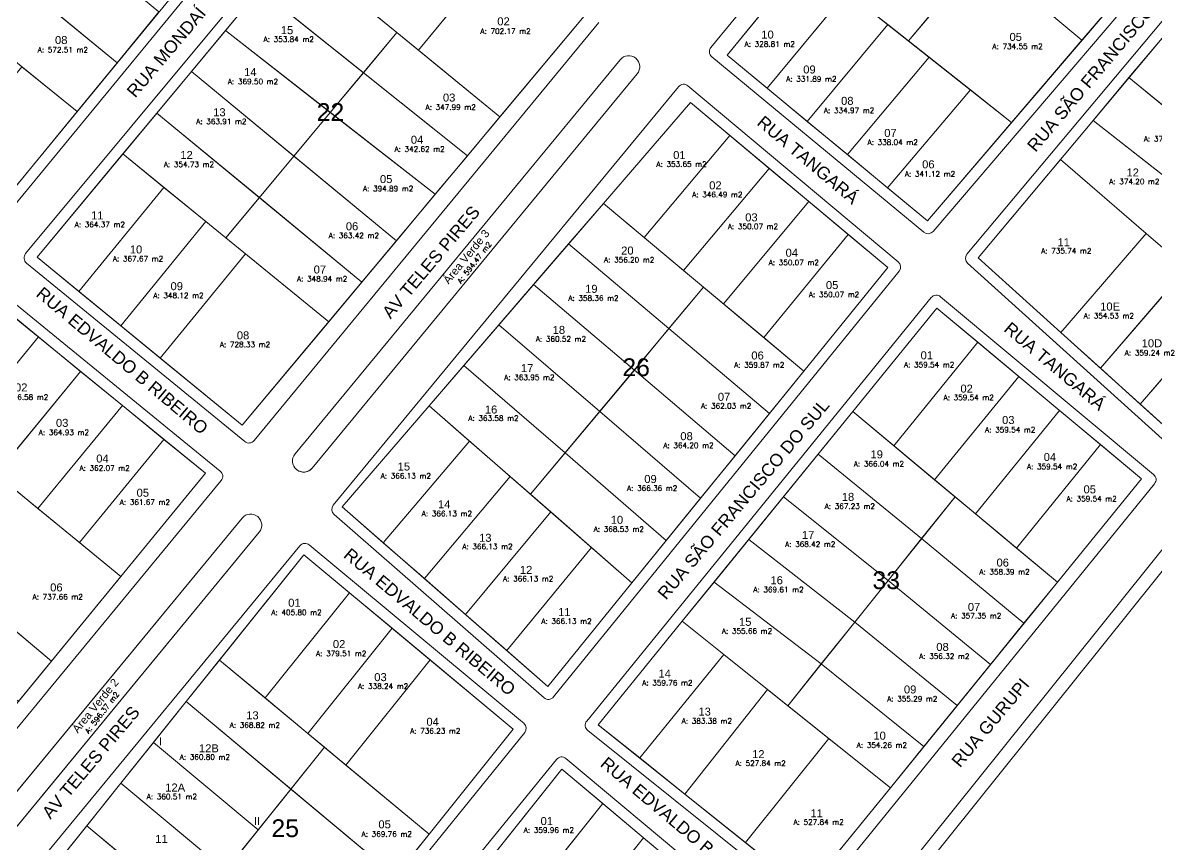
# Model space of a CAD drawing. Header units: metres. Extents: x 3808 to 8215, y 2374 to 6187.
# Drawn here: x 7580.6 to 7835.6, y 4816 to 5000.9 of the extents above; entities that cross this region are included whole.
import ezdxf
from ezdxf.enums import TextEntityAlignment as Align

# ---------------------------------------------------------------- set-up
doc = ezdxf.new("R2010")
doc.units = ezdxf.units.M
for name, color, linetype in [('ESPECARQ', 7, 'Continuous'), ('Lotes_Existentes', 7, 'Continuous'), ('nlote', 7, 'Continuous'), ('NOME RUA', 7, 'Continuous'), ('n°quadra', 7, 'Continuous'), ('Perimetro_Georreferenciado', 6, 'Continuous'), ('UNIDADE', 7, 'Continuous')]:
    doc.layers.add(name, color=color, linetype=linetype)
doc.layers.add('Lotes_Boundary', color=7, linetype='Continuous', lineweight=30)
doc.layers.add('MEIO_FIO', color=252, linetype='Continuous', lineweight=0)
doc.layers.get('UNIDADE').off()
doc.styles.add('Arial', font='arial.ttf')
doc.styles.add('REGUA100', font='arial.ttf')
doc.styles.add('REGUA60', font='romans.shx', dxfattribs={"width": 1.4})

# ---------------------------------------------------------------- blocks, each defined once
blk = doc.blocks.new('INDUNI1')
at = {"color": 0, "lineweight": 0, "style": 'REGUA100', "width": 1.4, "flags": 8}
for tag, p in [('NOME1', (0, 0)), ('NOME2', (0, -4.29))]:
    blk.add_attdef(tag, text='', height=2.5, dxfattribs=at).set_placement(p, align=Align.CENTER)
at = {"layer": 'ESPECARQ', "color": 3, "lineweight": 0, "style": 'REGUA60', "width": 1.4}
blk.add_attdef('AREA', text='', height=25, dxfattribs=at).set_placement((0, -7.81), align=Align.CENTER)
at = {"layer": 'ESPECARQ', "lineweight": 0, "style": 'REGUA60', "width": 1.4, "flags": 8}
for tag, p in [('PISO', (0, -10.31)), ('REVPAR', (0, -12.81)), ('PEDIR', (0, -15.31))]:
    blk.add_attdef(tag, text='', height=1.5, dxfattribs=at).set_placement(p, align=Align.CENTER)

msp = doc.modelspace()

# ---------------------------------------------------------------- linework, layer by layer
at = {"layer": 'Lotes_Boundary', "lineweight": 5, "flags": 128}
for points in [[(7580.568, 5028.733), (7570.979, 5017.248), (7601.817, 4991.883), (7611.226, 5003.336)], [(7674.413, 5028.973), (7655.703, 5006.136), (7664.775, 4998.704), (7669.647, 4994.712), (7688.35, 5017.541)], [(7765.443, 5025.902), (7756.651, 5015.153), (7765.932, 5007.817), (7775.214, 5000.481), (7779.854, 4996.813), (7788.24, 5006.845)], [(7803.816, 5025.477), (7795.98, 5016.103), (7818.867, 4996.97), (7827.186, 5006.704)], [(7570.979, 5017.248), (7561.727, 5006.166), (7592.804, 4980.911), (7601.817, 4991.883)], [(7641.602, 5017.688), (7633.854, 5008.363), (7657.229, 4989.647), (7664.775, 4998.704)], [(7706.86, 5002.357), (7688.35, 5017.541), (7669.647, 4994.712), (7687.947, 4979.72)], [(7765.932, 5007.817), (7756.651, 5015.153), (7739.039, 4993.623), (7748.057, 4986.164)], [(7795.98, 5016.103), (7779.854, 4996.813), (7803.058, 4978.474), (7818.867, 4996.97)], [(7633.854, 5008.363), (7626.18, 4999.126), (7649.782, 4980.708), (7657.229, 4989.647)], [(7775.214, 5000.481), (7765.932, 5007.817), (7748.057, 4986.164), (7757.076, 4978.705)], [(7626.18, 4999.126), (7618.557, 4989.951), (7641.604, 4970.892), (7649.782, 4980.708)], [(7784.495, 4993.145), (7779.854, 4996.813), (7775.214, 5000.481), (7757.076, 4978.705), (7766.094, 4971.245)], [(7669.647, 4994.712), (7664.775, 4998.704), (7657.229, 4989.647), (7680.604, 4970.931), (7687.947, 4979.72)], [(7836.885, 4997.439), (7829.457, 4988.556), (7853.302, 4969.006), (7860.583, 4977.622)], [(7793.777, 4985.809), (7784.495, 4993.145), (7766.094, 4971.245), (7775.112, 4963.786)], [(7580.375, 4991.012), (7561.02, 4967.503), (7573.473, 4957.379), (7592.804, 4980.911)], [(7618.557, 4989.951), (7610.774, 4980.583), (7633.818, 4961.547), (7641.604, 4970.892)], [(7657.229, 4989.647), (7649.782, 4980.708), (7673.385, 4962.29), (7680.604, 4970.931)], [(7829.457, 4988.556), (7821.372, 4978.885), (7845.622, 4959.918), (7853.302, 4969.006)], [(7803.058, 4978.474), (7793.777, 4985.809), (7775.112, 4963.786), (7784.13, 4956.327)], [(7739.663, 4975.556), (7730.783, 4982.99), (7711.208, 4960.252), (7720.406, 4952.552)], [(7610.774, 4980.583), (7603.125, 4971.377), (7612.352, 4963.855), (7621.766, 4956.181), (7626.281, 4952.501), (7633.818, 4961.547)], [(7649.782, 4980.708), (7641.604, 4970.892), (7664.65, 4951.834), (7673.385, 4962.29)], [(7748.543, 4968.122), (7739.663, 4975.556), (7720.406, 4952.552), (7729.238, 4945.158)], [(7612.352, 4963.855), (7603.125, 4971.377), (7583.799, 4948.116), (7593.232, 4940.401)], [(7641.604, 4970.892), (7633.818, 4961.547), (7656.861, 4942.511), (7664.65, 4951.834)], [(7833.334, 4953.467), (7814.035, 4970.109), (7795.532, 4947.978), (7814.129, 4931.195)], [(7757.423, 4960.688), (7748.543, 4968.122), (7729.238, 4945.158), (7738.253, 4937.611)], [(7621.766, 4956.181), (7612.352, 4963.855), (7593.232, 4940.401), (7602.634, 4932.711)], [(7633.818, 4961.547), (7626.281, 4952.501), (7649.436, 4933.624), (7656.861, 4942.511)], [(7766.304, 4953.254), (7757.423, 4960.688), (7738.253, 4937.611), (7747.269, 4930.064)], [(7729.238, 4945.158), (7720.406, 4952.552), (7711.208, 4960.252), (7703.366, 4951.143), (7725.96, 4932.065), (7733.746, 4941.385)], [(7630.675, 4948.918), (7626.281, 4952.501), (7621.766, 4956.181), (7602.634, 4932.711), (7611.53, 4925.434)], [(7775.184, 4945.82), (7766.304, 4953.254), (7747.269, 4930.064), (7756.284, 4922.517)], [(7842.403, 4945.646), (7833.334, 4953.467), (7814.129, 4931.195), (7823.057, 4923.137)], [(7703.366, 4951.143), (7695.523, 4942.033), (7718.174, 4922.745), (7725.96, 4932.065)], [(7630.675, 4948.918), (7611.53, 4925.434), (7629.984, 4910.341), (7649.436, 4933.624)], [(7851.546, 4937.762), (7842.403, 4945.646), (7823.057, 4923.137), (7831.986, 4915.079)], [(7695.523, 4942.033), (7687.681, 4932.924), (7710.388, 4913.425), (7718.174, 4922.745)], [(7747.269, 4930.064), (7738.253, 4937.611), (7733.746, 4941.385), (7725.96, 4932.065), (7748.554, 4912.987), (7756.284, 4922.517)], [(7584.097, 4930.188), (7574.72, 4937.843), (7555.846, 4914.635), (7565.111, 4907.037)], [(7860.542, 4930.005), (7851.546, 4937.762), (7831.986, 4915.079), (7840.915, 4907.021)], [(7795.46, 4929.002), (7786.26, 4936.681), (7767.332, 4913.403), (7776.534, 4905.722)], [(7687.681, 4932.924), (7679.783, 4923.75), (7702.602, 4904.105), (7710.388, 4913.425)], [(7593.577, 4922.449), (7584.097, 4930.188), (7565.111, 4907.037), (7574.574, 4899.277)], [(7725.96, 4932.065), (7718.174, 4922.745), (7740.824, 4903.457), (7748.554, 4912.987)], [(7804.659, 4921.323), (7795.46, 4929.002), (7776.534, 4905.722), (7785.735, 4898.041)], [(7603.006, 4914.752), (7593.577, 4922.449), (7574.574, 4899.277), (7583.985, 4891.559)], [(7679.783, 4923.75), (7671.995, 4914.705), (7681.123, 4906.737), (7690.251, 4898.769), (7694.815, 4894.786), (7702.602, 4904.105)], [(7718.174, 4922.745), (7710.388, 4913.425), (7733.095, 4893.927), (7740.824, 4903.457)], [(7813.858, 4913.644), (7804.659, 4921.323), (7785.735, 4898.041), (7794.937, 4890.36)], [(7612.352, 4907.122), (7603.006, 4914.752), (7583.985, 4891.559), (7593.315, 4883.908)], [(7681.123, 4906.737), (7671.995, 4914.705), (7652.422, 4891.969), (7661.683, 4883.885)], [(7710.388, 4913.425), (7702.602, 4904.105), (7725.365, 4884.397), (7733.095, 4893.927)], [(7785.735, 4898.041), (7776.534, 4905.722), (7767.332, 4913.403), (7759.537, 4903.816), (7782.811, 4884.801), (7790.336, 4894.201)], [(7823.058, 4905.964), (7813.858, 4913.644), (7794.937, 4890.36), (7804.138, 4882.679)], [(7621.675, 4899.511), (7612.352, 4907.122), (7593.315, 4883.908), (7602.631, 4876.268)], [(7690.251, 4898.769), (7681.123, 4906.737), (7661.683, 4883.885), (7670.943, 4875.802)], [(7832.257, 4898.285), (7823.058, 4905.964), (7804.138, 4882.679), (7813.339, 4874.998)], [(7702.602, 4904.105), (7694.815, 4894.786), (7717.636, 4874.867), (7725.365, 4884.397)], [(7759.537, 4903.816), (7751.739, 4894.226), (7775.287, 4875.401), (7782.811, 4884.801)], [(7699.379, 4890.802), (7694.815, 4894.786), (7690.251, 4898.769), (7670.943, 4875.802), (7680.204, 4867.718)], [(7540.78, 4896.111), (7533.068, 4886.627), (7579.61, 4848.171), (7587.055, 4857.258), (7563.918, 4876.684)], [(7593.315, 4883.908), (7583.985, 4891.559), (7579.238, 4895.451), (7563.918, 4876.684), (7587.055, 4857.258), (7602.631, 4876.268)], [(7751.739, 4894.226), (7743.939, 4884.634), (7767.762, 4866.001), (7775.287, 4875.401)], [(7804.138, 4882.679), (7794.937, 4890.36), (7790.336, 4894.201), (7782.811, 4884.801), (7805.825, 4865.748), (7813.339, 4874.998)], [(7708.507, 4882.834), (7699.379, 4890.802), (7680.204, 4867.718), (7689.465, 4859.635)], [(7743.939, 4884.634), (7736.137, 4875.039), (7760.238, 4856.601), (7767.762, 4866.001)], [(7782.811, 4884.801), (7775.287, 4875.401), (7798.31, 4856.498), (7805.825, 4865.748)], [(7717.636, 4874.867), (7708.507, 4882.834), (7689.465, 4859.635), (7698.725, 4851.552)], [(7654.078, 4872.631), (7643.788, 4881.191), (7624.814, 4857.474), (7635.089, 4848.951)], [(7736.137, 4875.039), (7728.962, 4866.214), (7738.323, 4858.721), (7748.126, 4850.873), (7752.713, 4847.201), (7760.238, 4856.601)], [(7775.287, 4875.401), (7767.762, 4866.001), (7790.796, 4847.248), (7798.31, 4856.498)], [(7663.695, 4864.631), (7654.078, 4872.631), (7635.089, 4848.951), (7644.716, 4840.965)], [(7738.323, 4858.721), (7728.962, 4866.214), (7710.034, 4842.937), (7719.397, 4835.442)], [(7672.27, 4857.498), (7663.695, 4864.631), (7644.716, 4840.965), (7653.301, 4833.844)], [(7767.762, 4866.001), (7760.238, 4856.601), (7783.281, 4837.998), (7790.796, 4847.248)], [(7748.126, 4850.873), (7738.323, 4858.721), (7719.397, 4835.442), (7729.547, 4827.318)], [(7635.089, 4848.951), (7624.814, 4857.474), (7617.345, 4848.138), (7640.93, 4828.451), (7648.477, 4837.845), (7644.716, 4840.965)], [(7690.95, 4841.958), (7672.27, 4857.498), (7653.301, 4833.844), (7672.002, 4818.331)], [(7760.238, 4856.601), (7752.713, 4847.201), (7775.766, 4828.747), (7783.281, 4837.998)], [(7761.946, 4839.81), (7752.713, 4847.201), (7748.126, 4850.873), (7729.547, 4827.318), (7743.198, 4816.39)], [(7617.345, 4848.138), (7610, 4838.956), (7633.575, 4819.296), (7640.93, 4828.451)], [(7610, 4838.956), (7602.655, 4829.775), (7626.219, 4810.14), (7633.575, 4819.296)], [(7775.766, 4828.747), (7761.946, 4839.81), (7743.198, 4816.39), (7756.85, 4805.462)], [(7653.301, 4833.844), (7648.477, 4837.845), (7640.93, 4828.451), (7664.405, 4808.857), (7672.002, 4818.331)], [(7711.051, 4825.193), (7701.849, 4832.899), (7683.121, 4809.4), (7692.437, 4801.802)], [(7602.655, 4829.775), (7594.979, 4820.18), (7618.523, 4800.561), (7626.219, 4810.14)], [(7720.242, 4817.496), (7711.051, 4825.193), (7692.437, 4801.802), (7701.696, 4794.25)], [(7594.979, 4820.18), (7587.419, 4810.73), (7610.885, 4791.055), (7618.523, 4800.561)], [(7729.455, 4809.781), (7720.242, 4817.496), (7701.696, 4794.25), (7710.982, 4786.493)]]:
    msp.add_lwpolyline(points, close=True, dxfattribs=at)
at = {"layer": 'Lotes_Existentes', "lineweight": 5}
for p, q in [((7573.473, 4957.379), (7649.163, 5049.518)), ((7862.297, 5047.785), (7784.13, 4956.327)), ((7540.253, 5042.521), (7601.817, 4991.883)), ((7779.854, 4996.813), (7819.45, 5044.179)), ((7660.476, 5040.405), (7583.799, 4948.116)), ((7795.532, 4947.978), (7872.071, 5039.526)), ((7530.791, 5031.307), (7592.804, 4980.911)), ((7739.039, 4993.623), (7765.443, 5025.902)), ((7641.602, 5017.688), (7687.947, 4979.72)), ((7688.35, 5017.541), (7669.647, 4994.712)), ((7803.058, 4978.474), (7756.651, 5015.153)), ((7818.867, 4996.97), (7795.98, 5016.103)), ((7633.854, 5008.363), (7680.604, 4970.931)), ((7748.057, 4986.164), (7765.932, 5007.817)), ((7629.984, 4910.341), (7706.86, 5002.357)), ((7673.385, 4962.29), (7626.18, 4999.126)), ((7757.076, 4978.705), (7775.214, 5000.481)), ((7664.775, 4998.704), (7626.281, 4952.501)), ((7784.13, 4956.327), (7739.039, 4993.623)), ((7766.094, 4971.245), (7784.495, 4993.145)), ((7618.557, 4989.951), (7664.65, 4951.834)), ((7829.457, 4988.556), (7877.15, 4949.453)), ((7775.112, 4963.786), (7793.777, 4985.809)), ((7730.783, 4982.99), (7711.208, 4960.252)), ((7775.184, 4945.82), (7730.783, 4982.99)), ((7656.861, 4942.511), (7610.774, 4980.583)), ((7821.372, 4978.885), (7869.882, 4940.942)), ((7739.663, 4975.556), (7720.406, 4952.552)), ((7603.125, 4971.377), (7649.436, 4933.624)), ((7814.035, 4970.109), (7833.334, 4953.467)), ((7748.543, 4968.122), (7729.238, 4945.158)), ((7593.232, 4940.401), (7612.352, 4963.855)), ((7757.423, 4960.688), (7738.253, 4937.611)), ((7671.995, 4914.705), (7711.208, 4960.252)), ((7756.284, 4922.517), (7711.208, 4960.252)), ((7602.634, 4932.711), (7621.766, 4956.181)), ((7766.304, 4953.254), (7747.269, 4930.064)), ((7814.129, 4931.195), (7833.334, 4953.467)), ((7833.334, 4953.467), (7860.542, 4930.005)), ((7703.366, 4951.143), (7725.96, 4932.065)), ((7583.799, 4948.116), (7629.984, 4910.341)), ((7611.53, 4925.434), (7630.675, 4948.918)), ((7814.129, 4931.195), (7795.532, 4947.978)), ((7756.284, 4922.517), (7775.184, 4945.82)), ((7823.057, 4923.137), (7842.403, 4945.646)), ((7733.746, 4941.385), (7694.815, 4894.786)), ((7718.174, 4922.745), (7695.523, 4942.033)), ((7621.675, 4899.511), (7574.72, 4937.843)), ((7831.986, 4915.079), (7851.546, 4937.762)), ((7786.26, 4936.681), (7767.332, 4913.403)), ((7832.257, 4898.285), (7786.26, 4936.681)), ((7687.681, 4932.924), (7710.388, 4913.425)), ((7584.097, 4930.188), (7565.111, 4907.037)), ((7725.96, 4932.065), (7748.554, 4912.987)), ((7814.129, 4931.195), (7840.915, 4907.021)), ((7795.46, 4929.002), (7776.534, 4905.722)), ((7593.577, 4922.449), (7574.574, 4899.277)), ((7702.602, 4904.105), (7679.783, 4923.75)), ((7756.284, 4922.517), (7717.636, 4874.867)), ((7740.824, 4903.457), (7718.174, 4922.745)), ((7804.659, 4921.323), (7785.735, 4898.041)), ((7555.846, 4914.635), (7602.631, 4876.268)), ((7603.006, 4914.752), (7583.985, 4891.559)), ((7671.995, 4914.705), (7652.422, 4891.969)), ((7671.995, 4914.705), (7717.636, 4874.867)), ((7710.388, 4913.425), (7733.095, 4893.927)), ((7728.962, 4866.214), (7767.332, 4913.403)), ((7813.339, 4874.998), (7767.332, 4913.403)), ((7813.858, 4913.644), (7794.937, 4890.36)), ((7612.352, 4907.122), (7593.315, 4883.908)), ((7661.683, 4883.885), (7681.123, 4906.737)), ((7823.058, 4905.964), (7804.138, 4882.679)), ((7725.365, 4884.397), (7702.602, 4904.105)), ((7759.537, 4903.816), (7782.811, 4884.801)), ((7670.943, 4875.802), (7690.251, 4898.769)), ((7794.937, 4890.36), (7785.735, 4898.041)), ((7813.339, 4874.998), (7832.257, 4898.285)), ((7540.78, 4896.111), (7587.055, 4857.258)), ((7775.287, 4875.401), (7751.739, 4894.226)), ((7790.336, 4894.201), (7752.713, 4847.201)), ((7652.422, 4891.969), (7698.725, 4851.552)), ((7680.204, 4867.718), (7699.379, 4890.802)), ((7743.939, 4884.634), (7767.762, 4866.001)), ((7782.811, 4884.801), (7805.825, 4865.748)), ((7689.465, 4859.635), (7708.507, 4882.834)), ((7643.788, 4881.191), (7617.345, 4848.138)), ((7690.95, 4841.958), (7643.788, 4881.191)), ((7698.725, 4851.552), (7717.636, 4874.867)), ((7760.238, 4856.601), (7736.137, 4875.039)), ((7798.31, 4856.498), (7775.287, 4875.401)), ((7775.766, 4828.747), (7813.339, 4874.998)), ((7654.078, 4872.631), (7635.089, 4848.951)), ((7728.962, 4866.214), (7710.034, 4842.937)), ((7728.962, 4866.214), (7775.766, 4828.747)), ((7663.695, 4864.631), (7644.716, 4840.965)), ((7767.762, 4866.001), (7790.796, 4847.248)), ((7738.323, 4858.721), (7719.397, 4835.442)), ((7624.814, 4857.474), (7672.002, 4818.331)), ((7672.27, 4857.498), (7653.301, 4833.844)), ((7783.281, 4837.998), (7760.238, 4856.601)), ((7729.547, 4827.318), (7748.126, 4850.873)), ((7617.345, 4848.138), (7602.655, 4829.775)), ((7617.345, 4848.138), (7664.405, 4808.857)), ((7690.95, 4841.958), (7664.405, 4808.857)), ((7710.034, 4842.937), (7756.85, 4805.462)), ((7633.575, 4819.296), (7610, 4838.956)), ((7743.198, 4816.39), (7761.946, 4839.81)), ((7610.885, 4791.055), (7648.477, 4837.845)), ((7701.849, 4832.898), (7683.121, 4809.4)), ((7747.86, 4794.368), (7701.849, 4832.898)), ((7602.655, 4829.775), (7568.602, 4787.21)), ((7602.655, 4829.775), (7649.727, 4790.553)), ((7756.85, 4805.462), (7775.766, 4828.747)), ((7711.051, 4825.193), (7692.437, 4801.802)), ((7594.979, 4820.18), (7618.523, 4800.561)), ((7720.242, 4817.496), (7701.696, 4794.25))]:
    msp.add_line(p, q, dxfattribs=at)
at = {"layer": 'Lotes_Existentes', "linetype": 'Continuous', "lineweight": 5}
msp.add_line((7621.675, 4899.511), (7545.397, 4806.413), dxfattribs=at)
at = {"layer": 'Lotes_Existentes', "lineweight": 5, "flags": 128}
msp.add_lwpolyline([(7775.214, 5000.481), (7765.932, 5007.817), (7748.057, 4986.164), (7757.076, 4978.705)], close=True, dxfattribs=at)
at = {"layer": 'MEIO_FIO', "lineweight": 5}
for p, q in [((7812.933, 5089.416), (7735.386, 4995.344)), ((7574.773, 4955.024), (7651.724, 5048.696)), ((7864.862, 5046.938), (7785.391, 4953.955)), ((7659.189, 5042.767), (7581.232, 4948.938)), ((7792.997, 4948.843), (7870.796, 5041.898)), ((7710.178, 5000.924), (7632.643, 4906.867)), ((7714.964, 4992.58), (7641.835, 4903.868)), ((7783.295, 4953.774), (7735.587, 4993.234)), ((7718.822, 4989.399), (7645.693, 4900.688)), ((7728.109, 4986.517), (7650.449, 4892.308)), ((7777.543, 4947.105), (7730.23, 4986.713)), ((7581.436, 4946.819), (7630.536, 4906.66)), ((7840.003, 4904.477), (7793.143, 4946.767)), ((7700.014, 4849.171), (7777.745, 4945.01)), ((7625.029, 4900), (7575.525, 4940.413)), ((7784.96, 4939.044), (7707.459, 4843.733)), ((7835.001, 4899.252), (7787.085, 4939.25)), ((7625.238, 4897.884), (7547.395, 4803.454)), ((7758.555, 4802.802), (7835.204, 4897.154)), ((7629.929, 4889.426), (7556.559, 4800.421)), ((7650.62, 4890.224), (7697.863, 4848.986)), ((7633.787, 4886.246), (7560.417, 4797.241)), ((7839.132, 4885.1), (7684.927, 4692.773)), ((7642.935, 4883.193), (7565.114, 4788.789)), ((7692.549, 4843.88), (7645.052, 4883.392)), ((7693.306, 4843.247), (7692.549, 4843.88)), ((7616.617, 4746.347), (7693.509, 4841.151)), ((7707.685, 4841.615), (7756.453, 4802.577)), ((7700.654, 4835.12), (7623.699, 4740.48)), ((7750.594, 4795.34), (7702.78, 4835.325))]:
    msp.add_line(p, q, dxfattribs=at)
at = {"layer": 'MEIO_FIO', "lineweight": 5, "flags": 128}
for points in [[(7718.822, 4989.399, 1), (7714.964, 4992.58), (7641.835, 4903.868, 1), (7645.693, 4900.688)], [(7633.787, 4886.246, 0.9999905), (7629.929, 4889.426), (7556.559, 4800.421, 1.0000095), (7560.417, 4797.241)]]:
    msp.add_lwpolyline(points, format="xyb", close=True, dxfattribs=at)
at = {"layer": 'MEIO_FIO', "lineweight": 5}
for centre, radius, start, end in [((7736.543, 4994.39), 1.5, 140.49976, 230.40479), ((7716.893, 4990.99), 2.5, 320.49976, 140.49976), ((7729.267, 4985.563), 1.5, 50.06569, 140.49976), ((7784.251, 4954.929), 1.5, 230.40479, 319.48015), ((7582.386, 4947.98), 1.5, 140.27907, 230.71983), ((7794.148, 4947.88), 1.5, 140.10283, 227.93478), ((7776.58, 4945.955), 1.5, 320.95559, 50.06569), ((7786.123, 4938.098), 1.5, 50.14653, 140.8844), ((7631.485, 4907.821), 1.5, 230.71983, 320.49976), ((7643.764, 4902.278), 2.5, 140.49976, 320.49976), ((7624.08, 4898.838), 1.5, 320.49976, 50.77324), ((7834.039, 4898.1), 1.5, 320.91053, 50.14653), ((7651.606, 4891.354), 1.5, 140.49976, 228.88309), ((7631.858, 4887.836), 2.5, 320.49976, 140.49976), ((7644.092, 4882.239), 1.5, 50.2438, 140.49976), ((7698.849, 4850.116), 1.5, 228.88309, 320.95559), ((7692.344, 4842.096), 1.5, 320.95559, 50.09583), ((7708.623, 4842.786), 1.5, 140.8844, 231.32292), ((7701.817, 4834.174), 1.5, 50.09583, 140.8844)]:
    msp.add_arc(centre, radius, start, end, dxfattribs=at)
at = {"layer": 'Perimetro_Georreferenciado', "lineweight": 5}
msp.add_line((7841.213, 4882.899), (7686.907, 4690.447), dxfattribs=at)

# ---------------------------------------------------------------- block references
at = {"layer": 'UNIDADE', "lineweight": 5}
ref = msp.add_blockref('INDUNI1', (7689.207, 5004.667), dxfattribs=dict(at, xscale=0.8, yscale=0.8, zscale=0.5))
ref.add_attrib('AREA', 'A: 702.17 m2', dxfattribs={"layer": 'ESPECARQ', "lineweight": 0, "height": 1.2, "style": 'REGUA60'}).set_placement((7689.207, 4998.416), align=Align.CENTER)
ref = msp.add_blockref('INDUNI1', (7640.421, 5002.838), dxfattribs=dict(at, xscale=0.8, yscale=0.8, zscale=0.5))
ref.add_attrib('AREA', 'A: 353.84 m2', dxfattribs={"layer": 'ESPECARQ', "lineweight": 0, "height": 1.2, "style": 'REGUA60'}).set_placement((7640.421, 4996.587), align=Align.CENTER)
ref = msp.add_blockref('INDUNI1', (7748.634, 5001.765), dxfattribs=dict(at, xscale=0.8, yscale=0.8, zscale=0.5))
ref.add_attrib('AREA', 'A: 328.81 m2', dxfattribs={"layer": 'ESPECARQ', "lineweight": 0, "height": 1.2, "style": 'REGUA60'}).set_placement((7748.634, 4995.515), align=Align.CENTER)
ref = msp.add_blockref('INDUNI1', (7804.39, 5001.247), dxfattribs=dict(at, xscale=0.8, yscale=0.8, zscale=0.5))
ref.add_attrib('AREA', 'A: 734.55 m2', dxfattribs={"layer": 'ESPECARQ', "lineweight": 0, "height": 1.2, "style": 'REGUA60'}).set_placement((7804.39, 4994.996), align=Align.CENTER)
ref = msp.add_blockref('INDUNI1', (7589.61, 5000.476), dxfattribs=dict(at, xscale=0.8, yscale=0.8, zscale=0.5))
ref.add_attrib('AREA', 'A: 572.51 m2', dxfattribs={"layer": 'ESPECARQ', "lineweight": 0, "height": 1.2, "style": 'REGUA60'}).set_placement((7589.61, 4994.225), align=Align.CENTER)
ref = msp.add_blockref('INDUNI1', (7758, 4993.902), dxfattribs=dict(at, xscale=0.8, yscale=0.8, zscale=0.5))
ref.add_attrib('AREA', 'A: 331.89 m2', dxfattribs={"layer": 'ESPECARQ', "lineweight": 0, "height": 1.2, "style": 'REGUA60'}).set_placement((7758, 4987.651), align=Align.CENTER)
ref = msp.add_blockref('INDUNI1', (7632.382, 4993.322), dxfattribs=dict(at, xscale=0.8, yscale=0.8, zscale=0.5))
ref.add_attrib('AREA', 'A: 369.50 m2', dxfattribs={"layer": 'ESPECARQ', "lineweight": 0, "height": 1.2, "style": 'REGUA60'}).set_placement((7632.382, 4987.071), align=Align.CENTER)
ref = msp.add_blockref('INDUNI1', (7676.861, 4987.553), dxfattribs=dict(at, xscale=0.8, yscale=0.8, zscale=0.5))
ref.add_attrib('AREA', 'A: 347.99 m2', dxfattribs={"layer": 'ESPECARQ', "lineweight": 0, "height": 1.2, "style": 'REGUA60'}).set_placement((7676.861, 4981.302), align=Align.CENTER)
ref = msp.add_blockref('INDUNI1', (7766.485, 4986.833), dxfattribs=dict(at, xscale=0.8, yscale=0.8, zscale=0.5))
ref.add_attrib('AREA', 'A: 334.97 m2', dxfattribs={"layer": 'ESPECARQ', "lineweight": 0, "height": 1.2, "style": 'REGUA60'}).set_placement((7766.485, 4980.582), align=Align.CENTER)
ref = msp.add_blockref('INDUNI1', (7625.263, 4984.345), dxfattribs=dict(at, xscale=0.8, yscale=0.8, zscale=0.5))
ref.add_attrib('AREA', 'A: 363.91 m2', dxfattribs={"layer": 'ESPECARQ', "lineweight": 0, "height": 1.2, "style": 'REGUA60'}).set_placement((7625.263, 4978.094), align=Align.CENTER)
ref = msp.add_blockref('INDUNI1', (7776.296, 4979.657), dxfattribs=dict(at, xscale=0.8, yscale=0.8, zscale=0.5))
ref.add_attrib('AREA', 'A: 338.04 m2', dxfattribs={"layer": 'ESPECARQ', "lineweight": 0, "height": 1.2, "style": 'REGUA60'}).set_placement((7776.296, 4973.406), align=Align.CENTER)
ref = msp.add_blockref('INDUNI1', (7838.452, 4980.437), dxfattribs=dict(at, xscale=0.8, yscale=0.8, zscale=0.5))
ref.add_attrib('AREA', 'A: 377.35 m2', dxfattribs={"layer": 'ESPECARQ', "lineweight": 0, "height": 1.2, "style": 'REGUA60'}).set_placement((7838.452, 4974.186), align=Align.CENTER)
ref = msp.add_blockref('INDUNI1', (7669.863, 4978.127), dxfattribs=dict(at, xscale=0.8, yscale=0.8, zscale=0.5))
ref.add_attrib('AREA', 'A: 342.62 m2', dxfattribs={"layer": 'ESPECARQ', "lineweight": 0, "height": 1.2, "style": 'REGUA60'}).set_placement((7669.863, 4971.876), align=Align.CENTER)
ref = msp.add_blockref('INDUNI1', (7617.972, 4974.685), dxfattribs=dict(at, xscale=0.8, yscale=0.8, zscale=0.5))
ref.add_attrib('AREA', 'A: 354.73 m2', dxfattribs={"layer": 'ESPECARQ', "lineweight": 0, "height": 1.2, "style": 'REGUA60'}).set_placement((7617.972, 4968.435), align=Align.CENTER)
ref = msp.add_blockref('INDUNI1', (7728.797, 4974.733), dxfattribs=dict(at, xscale=0.8, yscale=0.8, zscale=0.5))
ref.add_attrib('AREA', 'A: 353.65 m2', dxfattribs={"layer": 'ESPECARQ', "lineweight": 0, "height": 1.2, "style": 'REGUA60'}).set_placement((7728.797, 4968.482), align=Align.CENTER)
ref = msp.add_blockref('INDUNI1', (7784.691, 4972.531), dxfattribs=dict(at, xscale=0.8, yscale=0.8, zscale=0.5))
ref.add_attrib('AREA', 'A: 341.12 m2', dxfattribs={"layer": 'ESPECARQ', "lineweight": 0, "height": 1.2, "style": 'REGUA60'}).set_placement((7784.691, 4966.28), align=Align.CENTER)
ref = msp.add_blockref('INDUNI1', (7830.653, 4970.817), dxfattribs=dict(at, xscale=0.8, yscale=0.8, zscale=0.5))
ref.add_attrib('AREA', 'A: 374.20 m2', dxfattribs={"layer": 'ESPECARQ', "lineweight": 0, "height": 1.2, "style": 'REGUA60'}).set_placement((7830.653, 4964.567), align=Align.CENTER)
ref = msp.add_blockref('INDUNI1', (7662.788, 4969.231), dxfattribs=dict(at, xscale=0.8, yscale=0.8, zscale=0.5))
ref.add_attrib('AREA', 'A: 394.89 m2', dxfattribs={"layer": 'ESPECARQ', "lineweight": 0, "height": 1.2, "style": 'REGUA60'}).set_placement((7662.788, 4962.98), align=Align.CENTER)
ref = msp.add_blockref('INDUNI1', (7736.845, 4967.889), dxfattribs=dict(at, xscale=0.8, yscale=0.8, zscale=0.5))
ref.add_attrib('AREA', 'A: 346.49 m2', dxfattribs={"layer": 'ESPECARQ', "lineweight": 0, "height": 1.2, "style": 'REGUA60'}).set_placement((7736.845, 4961.638), align=Align.CENTER)
ref = msp.add_blockref('INDUNI1', (7597.928, 4961.149), dxfattribs=dict(at, xscale=0.8, yscale=0.8, zscale=0.5))
ref.add_attrib('AREA', 'A: 364.37 m2', dxfattribs={"layer": 'ESPECARQ', "lineweight": 0, "height": 1.2, "style": 'REGUA60'}).set_placement((7597.928, 4954.898), align=Align.CENTER)
ref = msp.add_blockref('INDUNI1', (7744.862, 4960.725), dxfattribs=dict(at, xscale=0.8, yscale=0.8, zscale=0.5))
ref.add_attrib('AREA', 'A: 350.07 m2', dxfattribs={"layer": 'ESPECARQ', "lineweight": 0, "height": 1.2, "style": 'REGUA60'}).set_placement((7744.862, 4954.474), align=Align.CENTER)
ref = msp.add_blockref('INDUNI1', (7655.067, 4958.678), dxfattribs=dict(at, xscale=0.8, yscale=0.8, zscale=0.5))
ref.add_attrib('AREA', 'A: 363.42 m2', dxfattribs={"layer": 'ESPECARQ', "lineweight": 0, "height": 1.2, "style": 'REGUA60'}).set_placement((7655.067, 4952.427), align=Align.CENTER)
ref = msp.add_blockref('INDUNI1', (7677.74, 4950.415), dxfattribs=dict(at, xscale=0.8000000000000002, yscale=0.8000000000000002, zscale=0.05, rotation=52.17246527985673))
ref.add_attrib('AREA', 'A: 594.47 m2', dxfattribs={"layer": 'ESPECARQ', "lineweight": 0, "height": 1.2, "rotation": 52.17247, "style": 'REGUA60', "oblique": 360}).set_placement((7682.678, 4946.582), align=Align.CENTER)
ref = msp.add_blockref('INDUNI1', (7606.515, 4953.457), dxfattribs=dict(at, xscale=0.8, yscale=0.8, zscale=0.5))
ref.add_attrib('AREA', 'A: 367.67 m2', dxfattribs={"layer": 'ESPECARQ', "lineweight": 0, "height": 1.2, "style": 'REGUA60'}).set_placement((7606.515, 4947.206), align=Align.CENTER)
ref = msp.add_blockref('INDUNI1', (7717.015, 4953.214), dxfattribs=dict(at, xscale=0.8, yscale=0.8, zscale=0.5))
ref.add_attrib('AREA', 'A: 356.20 m2', dxfattribs={"layer": 'ESPECARQ', "lineweight": 0, "height": 1.2, "style": 'REGUA60'}).set_placement((7717.015, 4946.963), align=Align.CENTER)
ref = msp.add_blockref('INDUNI1', (7815.349, 4955.218), dxfattribs=dict(at, xscale=0.8, yscale=0.8, zscale=0.5))
ref.add_attrib('AREA', 'A: 735.74 m2', dxfattribs={"layer": 'ESPECARQ', "lineweight": 0, "height": 1.2, "style": 'REGUA60'}).set_placement((7815.349, 4948.967), align=Align.CENTER)
ref = msp.add_blockref('INDUNI1', (7754.039, 4952.601), dxfattribs=dict(at, xscale=0.8, yscale=0.8, zscale=0.5))
ref.add_attrib('AREA', 'A: 350.07 m2', dxfattribs={"layer": 'ESPECARQ', "lineweight": 0, "height": 1.2, "style": 'REGUA60'}).set_placement((7754.039, 4946.35), align=Align.CENTER)
ref = msp.add_blockref('INDUNI1', (7647.936, 4948.931), dxfattribs=dict(at, xscale=0.8, yscale=0.8, zscale=0.5))
ref.add_attrib('AREA', 'A: 348.94 m2', dxfattribs={"layer": 'ESPECARQ', "lineweight": 0, "height": 1.2, "style": 'REGUA60'}).set_placement((7647.936, 4942.68), align=Align.CENTER)
ref = msp.add_blockref('INDUNI1', (7615.62, 4945.18), dxfattribs=dict(at, xscale=0.8, yscale=0.8, zscale=0.5))
ref.add_attrib('AREA', 'A: 348.12 m2', dxfattribs={"layer": 'ESPECARQ', "lineweight": 0, "height": 1.2, "style": 'REGUA60'}).set_placement((7615.62, 4938.929), align=Align.CENTER)
ref = msp.add_blockref('INDUNI1', (7763.101, 4945.397), dxfattribs=dict(at, xscale=0.8, yscale=0.8, zscale=0.5))
ref.add_attrib('AREA', 'A: 350.07 m2', dxfattribs={"layer": 'ESPECARQ', "lineweight": 0, "height": 1.2, "style": 'REGUA60'}).set_placement((7763.101, 4939.146), align=Align.CENTER)
ref = msp.add_blockref('INDUNI1', (7708.971, 4944.593), dxfattribs=dict(at, xscale=0.8, yscale=0.8, zscale=0.5))
ref.add_attrib('AREA', 'A: 358.36 m2', dxfattribs={"layer": 'ESPECARQ', "lineweight": 0, "height": 1.2, "style": 'REGUA60'}).set_placement((7708.971, 4938.342), align=Align.CENTER)
ref = msp.add_blockref('INDUNI1', (7824.923, 4940.613), dxfattribs=dict(at, xscale=0.8, yscale=0.8, zscale=0.05))
ref.add_attrib('AREA', 'A: 354.53 m2', dxfattribs={"layer": 'ESPECARQ', "lineweight": 0, "height": 1.2, "style": 'REGUA60'}).set_placement((7824.923, 4934.362), align=Align.CENTER)
ref = msp.add_blockref('INDUNI1', (7701.665, 4935.39), dxfattribs=dict(at, xscale=0.8, yscale=0.8, zscale=0.5))
ref.add_attrib('AREA', 'A: 360.52 m2', dxfattribs={"layer": 'ESPECARQ', "lineweight": 0, "height": 1.2, "style": 'REGUA60'}).set_placement((7701.665, 4929.139), align=Align.CENTER)
ref = msp.add_blockref('INDUNI1', (7630.59, 4934.144), dxfattribs=dict(at, xscale=0.8, yscale=0.8, zscale=0.5))
ref.add_attrib('AREA', 'A: 728.33 m2', dxfattribs={"layer": 'ESPECARQ', "lineweight": 0, "height": 1.2, "style": 'REGUA60'}).set_placement((7630.59, 4927.893), align=Align.CENTER)
ref = msp.add_blockref('INDUNI1', (7834.158, 4932.277), dxfattribs=dict(at, xscale=0.8, yscale=0.8, zscale=0.05))
ref.add_attrib('AREA', 'A: 359.24 m2', dxfattribs={"layer": 'ESPECARQ', "lineweight": 0, "height": 1.2, "style": 'REGUA60'}).set_placement((7834.158, 4926.026), align=Align.CENTER)
ref = msp.add_blockref('INDUNI1', (7746.278, 4929.549), dxfattribs=dict(at, xscale=0.8, yscale=0.8, zscale=0.5))
ref.add_attrib('AREA', 'A: 359.87 m2', dxfattribs={"layer": 'ESPECARQ', "lineweight": 0, "height": 1.2, "style": 'REGUA60'}).set_placement((7746.278, 4923.298), align=Align.CENTER)
ref = msp.add_blockref('INDUNI1', (7784.494, 4929.605), dxfattribs=dict(at, xscale=0.8, yscale=0.8, zscale=0.5))
ref.add_attrib('AREA', 'A: 359.54 m2', dxfattribs={"layer": 'ESPECARQ', "lineweight": 0, "height": 1.2, "style": 'REGUA60'}).set_placement((7784.494, 4923.354), align=Align.CENTER)
ref = msp.add_blockref('INDUNI1', (7694.556, 4926.755), dxfattribs=dict(at, xscale=0.8, yscale=0.8, zscale=0.5))
ref.add_attrib('AREA', 'A: 363.95 m2', dxfattribs={"layer": 'ESPECARQ', "lineweight": 0, "height": 1.2, "style": 'REGUA60'}).set_placement((7694.556, 4920.504), align=Align.CENTER)
ref = msp.add_blockref('INDUNI1', (7580.674, 4922.311), dxfattribs=dict(at, xscale=0.8, yscale=0.8, zscale=0.05))
ref.add_attrib('AREA', 'A: 366.58 m2', dxfattribs={"layer": 'ESPECARQ', "lineweight": 0, "height": 1.2, "style": 'REGUA60'}).set_placement((7580.674, 4916.06), align=Align.CENTER)
ref = msp.add_blockref('INDUNI1', (7793.391, 4922.214), dxfattribs=dict(at, xscale=0.8, yscale=0.8, zscale=0.5))
ref.add_attrib('AREA', 'A: 359.54 m2', dxfattribs={"layer": 'ESPECARQ', "lineweight": 0, "height": 1.2, "style": 'REGUA60'}).set_placement((7793.391, 4915.963), align=Align.CENTER)
ref = msp.add_blockref('INDUNI1', (7738.818, 4920.315), dxfattribs=dict(at, xscale=0.8, yscale=0.8, zscale=0.5))
ref.add_attrib('AREA', 'A: 362.03 m2', dxfattribs={"layer": 'ESPECARQ', "lineweight": 0, "height": 1.2, "style": 'REGUA60'}).set_placement((7738.818, 4914.064), align=Align.CENTER)
ref = msp.add_blockref('INDUNI1', (7686.486, 4917.576), dxfattribs=dict(at, xscale=0.8, yscale=0.8, zscale=0.5))
ref.add_attrib('AREA', 'A: 363.58 m2', dxfattribs={"layer": 'ESPECARQ', "lineweight": 0, "height": 1.2, "style": 'REGUA60'}).set_placement((7686.486, 4911.325), align=Align.CENTER)
ref = msp.add_blockref('INDUNI1', (7802.739, 4914.966), dxfattribs=dict(at, xscale=0.8, yscale=0.8, zscale=0.5))
ref.add_attrib('AREA', 'A: 359.54 m2', dxfattribs={"layer": 'ESPECARQ', "lineweight": 0, "height": 1.2, "style": 'REGUA60'}).set_placement((7802.739, 4908.715), align=Align.CENTER)
ref = msp.add_blockref('INDUNI1', (7589.836, 4914.367), dxfattribs=dict(at, xscale=0.8, yscale=0.8, zscale=0.05))
ref.add_attrib('AREA', 'A: 364.93 m2', dxfattribs={"layer": 'ESPECARQ', "lineweight": 0, "height": 1.2, "style": 'REGUA60'}).set_placement((7589.836, 4908.116), align=Align.CENTER)
ref = msp.add_blockref('INDUNI1', (7730.344, 4911.441), dxfattribs=dict(at, xscale=0.8, yscale=0.8, zscale=0.5))
ref.add_attrib('AREA', 'A: 364.20 m2', dxfattribs={"layer": 'ESPECARQ', "lineweight": 0, "height": 1.2, "style": 'REGUA60'}).set_placement((7730.344, 4905.191), align=Align.CENTER)
ref = msp.add_blockref('INDUNI1', (7773.197, 4907.3), dxfattribs=dict(at, xscale=0.8, yscale=0.8, zscale=0.5))
ref.add_attrib('AREA', 'A: 366.04 m2', dxfattribs={"layer": 'ESPECARQ', "lineweight": 0, "height": 1.2, "style": 'REGUA60'}).set_placement((7773.197, 4901.049), align=Align.CENTER)
ref = msp.add_blockref('INDUNI1', (7599.005, 4906.337), dxfattribs=dict(at, xscale=0.8, yscale=0.8, zscale=0.05))
ref.add_attrib('AREA', 'A: 362.07 m2', dxfattribs={"layer": 'ESPECARQ', "lineweight": 0, "height": 1.2, "style": 'REGUA60'}).set_placement((7599.005, 4900.086), align=Align.CENTER)
ref = msp.add_blockref('INDUNI1', (7666.753, 4904.576), dxfattribs=dict(at, xscale=0.8, yscale=0.8, zscale=0.5))
ref.add_attrib('AREA', 'A: 366.13 m2', dxfattribs={"layer": 'ESPECARQ', "lineweight": 0, "height": 1.2, "style": 'REGUA60'}).set_placement((7666.753, 4898.325), align=Align.CENTER)
ref = msp.add_blockref('INDUNI1', (7812.162, 4906.666), dxfattribs=dict(at, xscale=0.8, yscale=0.8, zscale=0.5))
ref.add_attrib('AREA', 'A: 359.54 m2', dxfattribs={"layer": 'ESPECARQ', "lineweight": 0, "height": 1.2, "style": 'REGUA60'}).set_placement((7812.162, 4900.415), align=Align.CENTER)
ref = msp.add_blockref('INDUNI1', (7722.187, 4901.805), dxfattribs=dict(at, xscale=0.8, yscale=0.8, zscale=0.5))
ref.add_attrib('AREA', 'A: 366.36 m2', dxfattribs={"layer": 'ESPECARQ', "lineweight": 0, "height": 1.2, "style": 'REGUA60'}).set_placement((7722.187, 4895.554), align=Align.CENTER)
ref = msp.add_blockref('INDUNI1', (7821.054, 4899.447), dxfattribs=dict(at, xscale=0.8, yscale=0.8, zscale=0.5))
ref.add_attrib('AREA', 'A: 359.54 m2', dxfattribs={"layer": 'ESPECARQ', "lineweight": 0, "height": 1.2, "style": 'REGUA60'}).set_placement((7821.054, 4893.196), align=Align.CENTER)
ref = msp.add_blockref('INDUNI1', (7608.057, 4898.658), dxfattribs=dict(at, xscale=0.8, yscale=0.8, zscale=0.05))
ref.add_attrib('AREA', 'A: 361.67 m2', dxfattribs={"layer": 'ESPECARQ', "lineweight": 0, "height": 1.2, "style": 'REGUA60'}).set_placement((7608.057, 4892.408), align=Align.CENTER)
ref = msp.add_blockref('INDUNI1', (7766.64, 4897.733), dxfattribs=dict(at, xscale=0.8, yscale=0.8, zscale=0.5))
ref.add_attrib('AREA', 'A: 367.23 m2', dxfattribs={"layer": 'ESPECARQ', "lineweight": 0, "height": 1.2, "style": 'REGUA60'}).set_placement((7766.64, 4891.482), align=Align.CENTER)
ref = msp.add_blockref('INDUNI1', (7676.003, 4896.083), dxfattribs=dict(at, xscale=0.8, yscale=0.8, zscale=0.5))
ref.add_attrib('AREA', 'A: 366.13 m2', dxfattribs={"layer": 'ESPECARQ', "lineweight": 0, "height": 1.2, "style": 'REGUA60'}).set_placement((7676.003, 4889.833), align=Align.CENTER)
ref = msp.add_blockref('INDUNI1', (7714.671, 4892.605), dxfattribs=dict(at, xscale=0.8, yscale=0.8, zscale=0.5))
ref.add_attrib('AREA', 'A: 368.53 m2', dxfattribs={"layer": 'ESPECARQ', "lineweight": 0, "height": 1.2, "style": 'REGUA60'}).set_placement((7714.671, 4886.354), align=Align.CENTER)
ref = msp.add_blockref('INDUNI1', (7757.749, 4889.207), dxfattribs=dict(at, xscale=0.8, yscale=0.8, zscale=0.5))
ref.add_attrib('AREA', 'A: 368.42 m2', dxfattribs={"layer": 'ESPECARQ', "lineweight": 0, "height": 1.2, "style": 'REGUA60'}).set_placement((7757.749, 4882.956), align=Align.CENTER)
ref = msp.add_blockref('INDUNI1', (7685.129, 4888.674), dxfattribs=dict(at, xscale=0.8, yscale=0.8, zscale=0.5))
ref.add_attrib('AREA', 'A: 366.13 m2', dxfattribs={"layer": 'ESPECARQ', "lineweight": 0, "height": 1.2, "style": 'REGUA60'}).set_placement((7685.129, 4882.424), align=Align.CENTER)
ref = msp.add_blockref('INDUNI1', (7694.295, 4881.43), dxfattribs=dict(at, xscale=0.8, yscale=0.8, zscale=0.5))
ref.add_attrib('AREA', 'A: 366.13 m2', dxfattribs={"layer": 'ESPECARQ', "lineweight": 0, "height": 1.2, "style": 'REGUA60'}).set_placement((7694.295, 4875.179), align=Align.CENTER)
ref = msp.add_blockref('INDUNI1', (7801.44, 4882.977), dxfattribs=dict(at, xscale=0.8, yscale=0.8, zscale=0.5))
ref.add_attrib('AREA', 'A: 358.39 m2', dxfattribs={"layer": 'ESPECARQ', "lineweight": 0, "height": 1.2, "style": 'REGUA60'}).set_placement((7801.44, 4876.726), align=Align.CENTER)
ref = msp.add_blockref('INDUNI1', (7750.606, 4878.986), dxfattribs=dict(at, xscale=0.8, yscale=0.8, zscale=0.5))
ref.add_attrib('AREA', 'A: 369.61 m2', dxfattribs={"layer": 'ESPECARQ', "lineweight": 0, "height": 1.2, "style": 'REGUA60'}).set_placement((7750.606, 4872.735), align=Align.CENTER)
ref = msp.add_blockref('INDUNI1', (7588.448, 4877.356), dxfattribs=dict(at, xscale=0.8, yscale=0.8, zscale=0.05))
ref.add_attrib('AREA', 'A: 737.66 m2', dxfattribs={"layer": 'ESPECARQ', "lineweight": 0, "height": 1.2, "style": 'REGUA60'}).set_placement((7588.448, 4871.105), align=Align.CENTER)
ref = msp.add_blockref('INDUNI1', (7642.174, 4873.854), dxfattribs=dict(at, xscale=0.8, yscale=0.8, zscale=0.05))
ref.add_attrib('AREA', 'A: 405.80 m2', dxfattribs={"layer": 'ESPECARQ', "lineweight": 0, "height": 1.2, "style": 'REGUA60'}).set_placement((7642.174, 4867.604), align=Align.CENTER)
ref = msp.add_blockref('INDUNI1', (7702.903, 4871.87), dxfattribs=dict(at, xscale=0.8, yscale=0.8, zscale=0.5))
ref.add_attrib('AREA', 'A: 366.13 m2', dxfattribs={"layer": 'ESPECARQ', "lineweight": 0, "height": 1.2, "style": 'REGUA60'}).set_placement((7702.903, 4865.619), align=Align.CENTER)
ref = msp.add_blockref('INDUNI1', (7795.079, 4873.103), dxfattribs=dict(at, xscale=0.8, yscale=0.8, zscale=0.5))
ref.add_attrib('AREA', 'A: 357.35 m2', dxfattribs={"layer": 'ESPECARQ', "lineweight": 0, "height": 1.2, "style": 'REGUA60'}).set_placement((7795.079, 4866.852), align=Align.CENTER)
ref = msp.add_blockref('INDUNI1', (7743.519, 4869.667), dxfattribs=dict(at, xscale=0.8, yscale=0.8, zscale=0.5))
ref.add_attrib('AREA', 'A: 355.66 m2', dxfattribs={"layer": 'ESPECARQ', "lineweight": 0, "height": 1.2, "style": 'REGUA60'}).set_placement((7743.519, 4863.416), align=Align.CENTER)
ref = msp.add_blockref('INDUNI1', (7652.228, 4864.609), dxfattribs=dict(at, xscale=0.8, yscale=0.8, zscale=0.05))
ref.add_attrib('AREA', 'A: 379.51 m2', dxfattribs={"layer": 'ESPECARQ', "lineweight": 0, "height": 1.2, "style": 'REGUA60'}).set_placement((7652.228, 4858.358), align=Align.CENTER)
ref = msp.add_blockref('INDUNI1', (7787.902, 4863.992), dxfattribs=dict(at, xscale=0.8, yscale=0.8, zscale=0.5))
ref.add_attrib('AREA', 'A: 356.32 m2', dxfattribs={"layer": 'ESPECARQ', "lineweight": 0, "height": 1.2, "style": 'REGUA60'}).set_placement((7787.902, 4857.741), align=Align.CENTER)
ref = msp.add_blockref('INDUNI1', (7661.651, 4857.244), dxfattribs=dict(at, xscale=0.8, yscale=0.8, zscale=0.05))
ref.add_attrib('AREA', 'A: 338.24 m2', dxfattribs={"layer": 'ESPECARQ', "lineweight": 0, "height": 1.2, "style": 'REGUA60'}).set_placement((7661.651, 4850.993), align=Align.CENTER)
ref = msp.add_blockref('INDUNI1', (7725.603, 4858.006), dxfattribs=dict(at, xscale=0.8, yscale=0.8, zscale=0.5))
ref.add_attrib('AREA', 'A: 359.76 m2', dxfattribs={"layer": 'ESPECARQ', "lineweight": 0, "height": 1.2, "style": 'REGUA60'}).set_placement((7725.603, 4851.755), align=Align.CENTER)
ref = msp.add_blockref('INDUNI1', (7593.947, 4849.113), dxfattribs=dict(at, xscale=0.8000000000000002, yscale=0.8000000000000002, zscale=0.05, rotation=52.17246527985673))
ref.add_attrib('AREA', 'A: 596.37 m2', dxfattribs={"layer": 'ESPECARQ', "lineweight": 0, "height": 1.2, "rotation": 52.17247, "style": 'REGUA60', "oblique": 360}).set_placement((7598.884, 4845.279), align=Align.CENTER)
ref = msp.add_blockref('INDUNI1', (7780.701, 4854.405), dxfattribs=dict(at, xscale=0.8, yscale=0.8, zscale=0.5))
ref.add_attrib('AREA', 'A: 355.29 m2', dxfattribs={"layer": 'ESPECARQ', "lineweight": 0, "height": 1.2, "style": 'REGUA60'}).set_placement((7780.701, 4848.154), align=Align.CENTER)
ref = msp.add_blockref('INDUNI1', (7632.794, 4848.495), dxfattribs=dict(at, xscale=0.8, yscale=0.8, zscale=0.05))
ref.add_attrib('AREA', 'A: 368.82 m2', dxfattribs={"layer": 'ESPECARQ', "lineweight": 0, "height": 1.2, "style": 'REGUA60'}).set_placement((7632.794, 4842.244), align=Align.CENTER)
ref = msp.add_blockref('INDUNI1', (7734.483, 4849.421), dxfattribs=dict(at, xscale=0.8, yscale=0.8, zscale=0.5))
ref.add_attrib('AREA', 'A: 383.38 m2', dxfattribs={"layer": 'ESPECARQ', "lineweight": 0, "height": 1.2, "style": 'REGUA60'}).set_placement((7734.483, 4843.171), align=Align.CENTER)
ref = msp.add_blockref('INDUNI1', (7673.391, 4847.175), dxfattribs=dict(at, xscale=0.8, yscale=0.8, zscale=0.05))
ref.add_attrib('AREA', 'A: 736.23 m2', dxfattribs={"layer": 'ESPECARQ', "lineweight": 0, "height": 1.2, "style": 'REGUA60'}).set_placement((7673.391, 4840.924), align=Align.CENTER)
ref = msp.add_blockref('INDUNI1', (7773.864, 4843.992), dxfattribs=dict(at, xscale=0.8, yscale=0.8, zscale=0.5))
ref.add_attrib('AREA', 'A: 354.26 m2', dxfattribs={"layer": 'ESPECARQ', "lineweight": 0, "height": 1.2, "style": 'REGUA60'}).set_placement((7773.864, 4837.741), align=Align.CENTER)
ref = msp.add_blockref('INDUNI1', (7621.553, 4841.309), dxfattribs=dict(at, xscale=0.8, yscale=0.8, zscale=0.05))
ref.add_attrib('AREA', 'A: 360.80 m2', dxfattribs={"layer": 'ESPECARQ', "lineweight": 0, "height": 1.2, "style": 'REGUA60'}).set_placement((7621.553, 4835.059), align=Align.CENTER)
ref = msp.add_blockref('INDUNI1', (7746.588, 4839.912), dxfattribs=dict(at, xscale=0.8, yscale=0.8, zscale=0.5))
ref.add_attrib('AREA', 'A: 527.84 m2', dxfattribs={"layer": 'ESPECARQ', "lineweight": 0, "height": 1.2, "style": 'REGUA60'}).set_placement((7746.588, 4833.661), align=Align.CENTER)
ref = msp.add_blockref('INDUNI1', (7614.136, 4832.389), dxfattribs=dict(at, xscale=0.8, yscale=0.8, zscale=0.05))
ref.add_attrib('AREA', 'A: 360.51 m2', dxfattribs={"layer": 'ESPECARQ', "lineweight": 0, "height": 1.2, "style": 'REGUA60'}).set_placement((7614.136, 4826.138), align=Align.CENTER)
ref = msp.add_blockref('INDUNI1', (7759.638, 4826.679), dxfattribs=dict(at, xscale=0.8, yscale=0.8, zscale=0.5))
ref.add_attrib('AREA', 'A: 527.84 m2', dxfattribs={"layer": 'ESPECARQ', "lineweight": 0, "height": 1.2, "style": 'REGUA60'}).set_placement((7759.638, 4820.428), align=Align.CENTER)
ref = msp.add_blockref('INDUNI1', (7662.466, 4823.978), dxfattribs=dict(at, xscale=0.8, yscale=0.8, zscale=0.05))
ref.add_attrib('AREA', 'A: 369.76 m2', dxfattribs={"layer": 'ESPECARQ', "lineweight": 0, "height": 1.2, "style": 'REGUA60'}).set_placement((7662.466, 4817.727), align=Align.CENTER)
ref = msp.add_blockref('INDUNI1', (7698.949, 4824.87), dxfattribs=dict(at, xscale=0.8, yscale=0.8, zscale=0.05))
ref.add_attrib('AREA', 'A: 359.96 m2', dxfattribs={"layer": 'ESPECARQ', "lineweight": 0, "height": 1.2, "style": 'REGUA60'}).set_placement((7698.949, 4818.62), align=Align.CENTER)

# ---------------------------------------------------------------- texts
at = {"layer": 'nlote', "lineweight": 5, "style": 'Arial'}
for s, p in [('02', (7687.349, 5000.323)), ('15', (7638.644, 4998.34)), ('10', (7746.738, 4997.342)), ('08', (7587.843, 4996.115)), ('05', (7802.574, 4996.817)), ('09', (7756.169, 4989.492)), ('14', (7630.374, 4988.9)), ('03', (7675.113, 4983.165)), ('08', (7764.683, 4982.428)), ('13', (7623.429, 4979.867)), ('07', (7774.402, 4975.205)), ('04', (7667.891, 4973.674)), ('12', (7616.042, 4970.256)), ('01', (7726.902, 4970.23)), ('06', (7782.915, 4968.14)), ('12', (7828.886, 4966.31)), ('05', (7660.95, 4964.825)), ('02', (7735.011, 4963.409)), ('11', (7595.96, 4956.652)), ('03', (7743.115, 4956.205)), ('06', (7653.271, 4954.205)), ('10', (7604.673, 4948.982)), ('20', (7715.211, 4948.737)), ('11', (7813.368, 4950.608)), ('04', (7752.198, 4948.253)), ('07', (7646.035, 4944.47)), ('05', (7761.275, 4940.968)), ('09', (7613.829, 4940.722)), ('19', (7707.098, 4940.127)), ('10E', (7822.969, 4936.146)), ('18', (7699.798, 4930.878)), ('08', (7628.744, 4929.66)), ('10D', (7832.307, 4927.87)), ('06', (7744.495, 4925.128)), ('01', (7782.577, 4925.159)), ('17', (7692.658, 4922.281)), ('02', (7578.835, 4917.934)), ('07', (7736.958, 4915.82)), ('02', (7791.532, 4917.671)), ('16', (7684.548, 4912.959)), ('03', (7800.902, 4910.599)), ('03', (7588.054, 4909.959)), ('08', (7728.518, 4906.961)), ('19', (7771.297, 4902.871)), ('04', (7597.123, 4901.924)), ('15', (7664.929, 4900.135)), ('04', (7810.273, 4902.28)), ('09', (7720.414, 4897.329)), ('05', (7819.227, 4895)), ('05', (7606.197, 4894.233)), ('18', (7764.842, 4893.303)), ('14', (7674.006, 4891.636)), ('10', (7712.861, 4888.143)), ('17', (7755.878, 4884.735)), ('13', (7683.255, 4884.089)), ('06', (7799.653, 4878.519)), ('12', (7692.423, 4876.869)), ('16', (7748.798, 4874.544)), ('06', (7586.75, 4872.927)), ('01', (7640.299, 4869.476)), ('11', (7701.021, 4867.383)), ('07', (7793.198, 4868.536)), ('15', (7741.718, 4865.184)), ('02', (7650.354, 4860.177)), ('08', (7786.109, 4859.532)), ('03', (7659.663, 4852.739)), ('14', (7723.601, 4853.537)), ('09', (7778.821, 4849.965)), ('13', (7630.861, 4844.132)), ('13', (7732.592, 4844.973)), ('04', (7671.394, 4842.696)), ('10', (7771.949, 4839.566)), ('I', (7611.227, 4838.258)), ('12B', (7620.22, 4836.71)), ('12', (7744.67, 4835.406)), ('12A', (7612.639, 4827.896)), ('11', (7757.789, 4822.095)), ('II', (7632.589, 4820.384)), ('05', (7660.593, 4819.614)), ('01', (7697.077, 4820.339)), ('11', (7610.403, 4816.34))]:
    msp.add_text(s, height=1.8, dxfattribs=at).set_placement(p)
for s, p in [('Área Verde 3', (7676.394, 4941.943)), ('Área Verde 2', (7592.974, 4840.904))]:
    msp.add_text(s, height=1.8, rotation=50.88506, dxfattribs=at).set_placement(p)
at = {"layer": 'NOME RUA', "linetype": 'Continuous', "lineweight": 5, "style": 'Arial'}
for s, rotation, p in [('RUA SÃO FRANCISCO DO SUL', 49.88114, (7808.449, 4971.606)), ('RUA MONDAÍ', 49.88114, (7605.888, 4983.839)), ('RUA TANGARÁ', 319.88114, (7745.542, 4978.084)), ('AV TELES PIRES', 49.88114, (7663.329, 4934.104)), ('RUA EDVALDO B RIBEIRO', 319.88114, (7583.371, 4939.553)), ('RUA TANGARÁ', 319.88114, (7801.082, 4931.644)), ('RUA SÃO FRANCISCO DO SUL', 49.88114, (7725.287, 4870.852)), ('RUA EDVALDO B RIBEIRO', 319.88114, (7652.54, 4880.771)), ('RUA GURUPI', 49.88114, (7791.431, 4833.105)), ('AV TELES PIRES', 49.88114, (7586.801, 4821.526)), ('RUA EDVALDO B RIBEIRO', 319.88114, (7710.306, 4833.776))]:
    msp.add_text(s, height=2.8, rotation=rotation, dxfattribs=at).set_placement(p)
at = {"layer": 'n°quadra', "lineweight": 5, "style": 'Arial'}
for s, p in [('22', (7646.705, 4978.8)), ('26', (7715.465, 4921.375)), ('33', (7771.731, 4873.44)), ('25', (7636.524, 4817.636))]:
    msp.add_text(s, height=4, rotation=0.02799, dxfattribs=at).set_placement(p)

doc.saveas('drawing.dxf')
